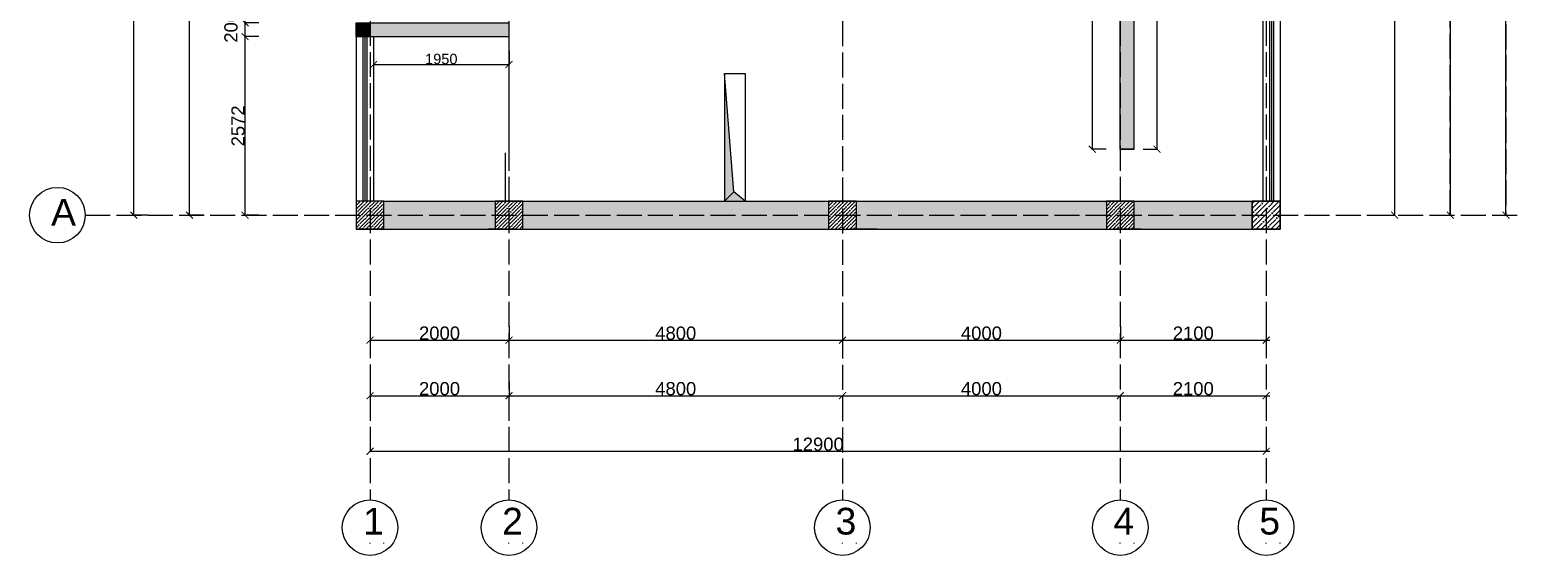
# Model space of a CAD drawing. Header units: millimetres. Extents: x -6014 to 220479, y -27718 to 28747.
# Drawn here: x 33882 to 55225, y -333 to 7239 of the extents above; entities that cross this region are included whole.
import ezdxf

# ---------------------------------------------------------------- set-up
doc = ezdxf.new("R2010")
doc.units = ezdxf.units.MM
doc.header["$MEASUREMENT"] = 0
doc.linetypes.add('ACAD_ISO02W100', pattern=[15, 12, -3])
doc.layers.add('Plan 1', color=7, linetype='Continuous')
doc.styles.add('gost', font='GOST Common.ttf')
doc.styles.get("Standard").update_dxf_attribs({"font": 'arial.ttf'})
doc.dimstyles.new('GOST', dxfattribs={"dimtxt": 190, "dimasz": 100, "dimexe": 0.18, "dimexo": 0.06, "dimgap": 3, "dimtad": 1, "dimdec": 0, "dimzin": 0, "dimdsep": 46, "dimtxsty": 'Standard', "dimblk": 'ARCHTICK', "dimcen": 0.09, "dimclrt": 256, "dimadec": 0, "dimazin": 0, "dimtfac": 1, "dimtdec": 0, "dimtofl": 0, "dimtmove": 0, "dimatfit": 3, "dimldrblk": 'ARCHTICK', "dimfxl": 200, "dimfxlon": 1, "dimtolj": 1, "dimtzin": 0, "dimarcsym": 0})

# ---------------------------------------------------------------- blocks, each defined once
blk = doc.blocks.new('_ArchTick')
at = {"color": 0, "linetype": 'ByBlock', "const_width": 0.15}
blk.add_lwpolyline([(-0.5, -0.5), (0.5, 0.5)], dxfattribs=at)
blk = doc.blocks.new('*D245')
at = {"color": 0, "lineweight": -2, "transparency": 16777216}
for p, q in [((37182, 7139), (36982, 7139)), ((36982, 4567), (36982, 7139)), ((37182, 4567), (36982, 4567))]:
    blk.add_line(p, q, dxfattribs=at)
at = {"layer": 'Defpoints', "color": 0, "transparency": 16777216}
for p in [(36982, 7139), (38832, 7139), (38782, 4567)]:
    blk.add_point(p, dxfattribs=at)
at = {"color": 0, "lineweight": -2, "transparency": 16777216, "xscale": 100, "yscale": 100, "zscale": 100}
for p, rotation in [((36982, 7139), 90), ((36982, 4567), 270)]:
    blk.add_blockref('_ArchTick', p, dxfattribs=dict(at, rotation=rotation))
at = {"transparency": 16777216, "insert": (36882, 5853), "char_height": 190, "attachment_point": 5, "rotation": 90}
blk.add_mtext('\\A1;2572', dxfattribs=at)
blk = doc.blocks.new('*D230')
at = {"color": 0, "lineweight": -2, "transparency": 16777216}
for p, q in [((37182, 7339), (36982, 7339)), ((36982, 7139), (36982, 7339)), ((37182, 7139), (36982, 7139))]:
    blk.add_line(p, q, dxfattribs=at)
at = {"layer": 'Defpoints', "color": 0, "transparency": 16777216}
for p in [(36982, 7339), (38832, 7339), (38832, 7139)]:
    blk.add_point(p, dxfattribs=at)
at = {"color": 0, "lineweight": -2, "transparency": 16777216, "xscale": 100, "yscale": 100, "zscale": 100}
for p, rotation in [((36982, 7339), 90), ((36982, 7139), 270)]:
    blk.add_blockref('_ArchTick', p, dxfattribs=dict(at, rotation=rotation))
at = {"transparency": 16777216, "insert": (36780, 7273), "char_height": 190, "attachment_point": 5, "rotation": 90}
blk.add_mtext('\\A1;200', dxfattribs=at)
blk = doc.blocks.new('*D232')
at = {"color": 0, "lineweight": -2, "transparency": 16777216}
for p, q in [((35582, 14967), (35382, 14967)), ((35382, 4567), (35382, 14967)), ((35582, 4567), (35382, 4567))]:
    blk.add_line(p, q, dxfattribs=at)
at = {"layer": 'Defpoints', "color": 0, "transparency": 16777216}
for p in [(35382, 14967), (38782, 14967), (38782, 4567)]:
    blk.add_point(p, dxfattribs=at)
at = {"color": 0, "lineweight": -2, "transparency": 16777216, "xscale": 100, "yscale": 100, "zscale": 100}
for p, rotation in [((35382, 14967), 90), ((35382, 4567), 270)]:
    blk.add_blockref('_ArchTick', p, dxfattribs=dict(at, rotation=rotation))
at = {"transparency": 16777216, "insert": (35282, 9767), "char_height": 190, "attachment_point": 5, "rotation": 90}
blk.add_mtext('\\A1;10400', dxfattribs=at)
blk = doc.blocks.new('*D233')
at = {"color": 0, "lineweight": -2, "transparency": 16777216}
for p, q in [((36382, 10967), (36182, 10967)), ((36182, 4567), (36182, 10967)), ((36382, 4567), (36182, 4567))]:
    blk.add_line(p, q, dxfattribs=at)
at = {"layer": 'Defpoints', "color": 0, "transparency": 16777216}
for p in [(36182, 10967), (38782, 10967), (38782, 4567)]:
    blk.add_point(p, dxfattribs=at)
at = {"color": 0, "lineweight": -2, "transparency": 16777216, "xscale": 100, "yscale": 100, "zscale": 100}
for p, rotation in [((36182, 10967), 90), ((36182, 4567), 270)]:
    blk.add_blockref('_ArchTick', p, dxfattribs=dict(at, rotation=rotation))
at = {"transparency": 16777216, "insert": (36082, 7767), "char_height": 190, "attachment_point": 5, "rotation": 90}
blk.add_mtext('\\A1;6400', dxfattribs=at)
blk = doc.blocks.new('*D246')
at = {"color": 0, "lineweight": -2, "transparency": 16777216}
for p, q in [((38782, 2967), (38782, 2767)), ((40782, 2967), (40782, 2767)), ((38782, 2767), (40782, 2767))]:
    blk.add_line(p, q, dxfattribs=at)
at = {"layer": 'Defpoints', "color": 0, "transparency": 16777216}
for p in [(38782, 4567), (40782, 4567), (40782, 2767)]:
    blk.add_point(p, dxfattribs=at)
at = {"color": 0, "lineweight": -2, "transparency": 16777216, "xscale": 100, "yscale": 100, "zscale": 100, "rotation": 180}
blk.add_blockref('_ArchTick', (38782, 2767), dxfattribs=at)
at = {"color": 0, "lineweight": -2, "transparency": 16777216, "xscale": 100, "yscale": 100, "zscale": 100}
blk.add_blockref('_ArchTick', (40782, 2767), dxfattribs=at)
at = {"transparency": 16777216, "insert": (39782, 2867), "char_height": 190, "attachment_point": 5}
blk.add_mtext('\\A1;2000', dxfattribs=at)
blk = doc.blocks.new('*D247')
at = {"color": 0, "lineweight": -2, "transparency": 16777216}
for p, q in [((40782, 2967), (40782, 2767)), ((45582, 2967), (45582, 2767)), ((40782, 2767), (45582, 2767))]:
    blk.add_line(p, q, dxfattribs=at)
at = {"layer": 'Defpoints', "color": 0, "transparency": 16777216}
for p in [(40782, 4567), (45582, 4567), (45582, 2767)]:
    blk.add_point(p, dxfattribs=at)
at = {"color": 0, "lineweight": -2, "transparency": 16777216, "xscale": 100, "yscale": 100, "zscale": 100, "rotation": 180}
blk.add_blockref('_ArchTick', (40782, 2767), dxfattribs=at)
at = {"color": 0, "lineweight": -2, "transparency": 16777216, "xscale": 100, "yscale": 100, "zscale": 100}
blk.add_blockref('_ArchTick', (45582, 2767), dxfattribs=at)
at = {"transparency": 16777216, "insert": (43182, 2867), "char_height": 190, "attachment_point": 5}
blk.add_mtext('\\A1;4800', dxfattribs=at)
blk = doc.blocks.new('*D248')
at = {"color": 0, "lineweight": -2, "transparency": 16777216}
for p, q in [((45582, 2967), (45582, 2767)), ((49582, 2967), (49582, 2767)), ((45582, 2767), (49582, 2767))]:
    blk.add_line(p, q, dxfattribs=at)
at = {"layer": 'Defpoints', "color": 0, "transparency": 16777216}
for p in [(45582, 4567), (49582, 4567), (49582, 2767)]:
    blk.add_point(p, dxfattribs=at)
at = {"color": 0, "lineweight": -2, "transparency": 16777216, "xscale": 100, "yscale": 100, "zscale": 100, "rotation": 180}
blk.add_blockref('_ArchTick', (45582, 2767), dxfattribs=at)
at = {"color": 0, "lineweight": -2, "transparency": 16777216, "xscale": 100, "yscale": 100, "zscale": 100}
blk.add_blockref('_ArchTick', (49582, 2767), dxfattribs=at)
at = {"transparency": 16777216, "insert": (47582, 2867), "char_height": 190, "attachment_point": 5}
blk.add_mtext('\\A1;4000', dxfattribs=at)
blk = doc.blocks.new('*D260')
at = {"color": 0, "lineweight": -2, "transparency": 16777216}
for p, q in [((49582, 2967), (49582, 2767)), ((51682, 2967), (51682, 2767)), ((49582, 2767), (51682, 2767))]:
    blk.add_line(p, q, dxfattribs=at)
at = {"layer": 'Defpoints', "color": 0, "transparency": 16777216}
for p in [(49582, 4567), (51682, 4567), (51682, 2767)]:
    blk.add_point(p, dxfattribs=at)
at = {"color": 0, "lineweight": -2, "transparency": 16777216, "xscale": 100, "yscale": 100, "zscale": 100, "rotation": 180}
blk.add_blockref('_ArchTick', (49582, 2767), dxfattribs=at)
at = {"color": 0, "lineweight": -2, "transparency": 16777216, "xscale": 100, "yscale": 100, "zscale": 100}
blk.add_blockref('_ArchTick', (51682, 2767), dxfattribs=at)
at = {"transparency": 16777216, "insert": (50632, 2867), "char_height": 190, "attachment_point": 5}
blk.add_mtext('\\A1;2100', dxfattribs=at)
blk = doc.blocks.new('*D240')
at = {"color": 0, "lineweight": -2, "transparency": 16777216}
for p, q in [((38782, 2167), (38782, 1967)), ((40782, 2167), (40782, 1967)), ((38782, 1967), (40782, 1967))]:
    blk.add_line(p, q, dxfattribs=at)
at = {"layer": 'Defpoints', "color": 0, "transparency": 16777216}
for p in [(38782, 4567), (40782, 4567), (40782, 1967)]:
    blk.add_point(p, dxfattribs=at)
at = {"color": 0, "lineweight": -2, "transparency": 16777216, "xscale": 100, "yscale": 100, "zscale": 100, "rotation": 180}
blk.add_blockref('_ArchTick', (38782, 1967), dxfattribs=at)
at = {"color": 0, "lineweight": -2, "transparency": 16777216, "xscale": 100, "yscale": 100, "zscale": 100}
blk.add_blockref('_ArchTick', (40782, 1967), dxfattribs=at)
at = {"transparency": 16777216, "insert": (39782, 2067), "char_height": 190, "attachment_point": 5}
blk.add_mtext('\\A1;2000', dxfattribs=at)
blk = doc.blocks.new('*D241')
at = {"color": 0, "lineweight": -2, "transparency": 16777216}
for p, q in [((40782, 2167), (40782, 1967)), ((40782, 1967), (45582, 1967)), ((45582, 1967), (45582, 1967))]:
    blk.add_line(p, q, dxfattribs=at)
at = {"layer": 'Defpoints', "color": 0, "transparency": 16777216}
for p in [(40782, 4567), (45582, 1967), (45582, 1967)]:
    blk.add_point(p, dxfattribs=at)
at = {"color": 0, "lineweight": -2, "transparency": 16777216, "xscale": 100, "yscale": 100, "zscale": 100, "rotation": 180}
blk.add_blockref('_ArchTick', (40782, 1967), dxfattribs=at)
at = {"color": 0, "lineweight": -2, "transparency": 16777216, "xscale": 100, "yscale": 100, "zscale": 100}
blk.add_blockref('_ArchTick', (45582, 1967), dxfattribs=at)
at = {"transparency": 16777216, "insert": (43182, 2067), "char_height": 190, "attachment_point": 5}
blk.add_mtext('\\A1;4800', dxfattribs=at)
blk = doc.blocks.new('*D242')
at = {"color": 0, "lineweight": -2, "transparency": 16777216}
for p, q in [((45582, 1967), (45582, 1967)), ((45582, 1967), (49582, 1967)), ((49582, 1967), (49582, 1967))]:
    blk.add_line(p, q, dxfattribs=at)
at = {"layer": 'Defpoints', "color": 0, "transparency": 16777216}
for p in [(45582, 1967), (49582, 1967), (49582, 1967)]:
    blk.add_point(p, dxfattribs=at)
at = {"color": 0, "lineweight": -2, "transparency": 16777216, "xscale": 100, "yscale": 100, "zscale": 100, "rotation": 180}
blk.add_blockref('_ArchTick', (45582, 1967), dxfattribs=at)
at = {"color": 0, "lineweight": -2, "transparency": 16777216, "xscale": 100, "yscale": 100, "zscale": 100}
blk.add_blockref('_ArchTick', (49582, 1967), dxfattribs=at)
at = {"transparency": 16777216, "insert": (47582, 2067), "char_height": 190, "attachment_point": 5}
blk.add_mtext('\\A1;4000', dxfattribs=at)
blk = doc.blocks.new('*D243')
at = {"color": 0, "lineweight": -2, "transparency": 16777216}
for p, q in [((49582, 1967), (49582, 1967)), ((49582, 1967), (51682, 1967)), ((51682, 1967), (51682, 1967))]:
    blk.add_line(p, q, dxfattribs=at)
at = {"layer": 'Defpoints', "color": 0, "transparency": 16777216}
for p in [(49582, 1967), (51682, 1967), (51682, 1967)]:
    blk.add_point(p, dxfattribs=at)
at = {"color": 0, "lineweight": -2, "transparency": 16777216, "xscale": 100, "yscale": 100, "zscale": 100, "rotation": 180}
blk.add_blockref('_ArchTick', (49582, 1967), dxfattribs=at)
at = {"color": 0, "lineweight": -2, "transparency": 16777216, "xscale": 100, "yscale": 100, "zscale": 100}
blk.add_blockref('_ArchTick', (51682, 1967), dxfattribs=at)
at = {"transparency": 16777216, "insert": (50632, 2067), "char_height": 190, "attachment_point": 5}
blk.add_mtext('\\A1;2100', dxfattribs=at)
blk = doc.blocks.new('*D255')
at = {"color": 0, "lineweight": -2, "transparency": 16777216}
for p, q in [((38782, 1367), (38782, 1167)), ((51682, 1367), (51682, 1167)), ((38782, 1167), (51682, 1167))]:
    blk.add_line(p, q, dxfattribs=at)
at = {"layer": 'Defpoints', "color": 0, "transparency": 16777216}
for p in [(38782, 4567), (51682, 4567), (51682, 1167)]:
    blk.add_point(p, dxfattribs=at)
at = {"color": 0, "lineweight": -2, "transparency": 16777216, "xscale": 100, "yscale": 100, "zscale": 100, "rotation": 180}
blk.add_blockref('_ArchTick', (38782, 1167), dxfattribs=at)
at = {"color": 0, "lineweight": -2, "transparency": 16777216, "xscale": 100, "yscale": 100, "zscale": 100}
blk.add_blockref('_ArchTick', (51682, 1167), dxfattribs=at)
at = {"transparency": 16777216, "insert": (45232, 1267), "char_height": 190, "attachment_point": 5}
blk.add_mtext('\\A1;12900', dxfattribs=at)
blk = doc.blocks.new('*D256')
at = {"color": 0, "lineweight": -2, "transparency": 16777216}
for p, q in [((53332, 10967), (53532, 10967)), ((53532, 4567), (53532, 10967)), ((53332, 4567), (53532, 4567))]:
    blk.add_line(p, q, dxfattribs=at)
at = {"layer": 'Defpoints', "color": 0, "transparency": 16777216}
for p in [(51682, 10967), (53532, 10967), (51682, 4567)]:
    blk.add_point(p, dxfattribs=at)
at = {"color": 0, "lineweight": -2, "transparency": 16777216, "xscale": 100, "yscale": 100, "zscale": 100}
for p, rotation in [((53532, 10967), 90), ((53532, 4567), 270)]:
    blk.add_blockref('_ArchTick', p, dxfattribs=dict(at, rotation=rotation))
at = {"transparency": 16777216, "insert": (53432, 7767), "char_height": 190, "attachment_point": 5, "rotation": 90}
blk.add_mtext('\\A1;6400', dxfattribs=at)
blk = doc.blocks.new('*D258')
at = {"color": 0, "lineweight": -2, "transparency": 16777216}
for p, q in [((54332, 10967), (54332, 10967)), ((54332, 4567), (54332, 10967)), ((54332, 4567), (54332, 4567))]:
    blk.add_line(p, q, dxfattribs=at)
at = {"layer": 'Defpoints', "color": 0, "transparency": 16777216}
for p in [(54332, 10967), (54332, 10967), (54332, 4567)]:
    blk.add_point(p, dxfattribs=at)
at = {"color": 0, "lineweight": -2, "transparency": 16777216, "xscale": 100, "yscale": 100, "zscale": 100}
for p, rotation in [((54332, 10967), 90), ((54332, 4567), 270)]:
    blk.add_blockref('_ArchTick', p, dxfattribs=dict(at, rotation=rotation))
at = {"transparency": 16777216, "insert": (54232, 7767), "char_height": 190, "attachment_point": 5, "rotation": 90}
blk.add_mtext('\\A1;6400', dxfattribs=at)
blk = doc.blocks.new('*D244')
at = {"color": 0, "lineweight": -2, "transparency": 16777216}
for p, q in [((54932, 14967), (55132, 14967)), ((55132, 4567), (55132, 14967)), ((54932, 4567), (55132, 4567))]:
    blk.add_line(p, q, dxfattribs=at)
at = {"layer": 'Defpoints', "color": 0, "transparency": 16777216}
for p in [(51682, 14967), (55132, 14967), (51682, 4567)]:
    blk.add_point(p, dxfattribs=at)
at = {"color": 0, "lineweight": -2, "transparency": 16777216, "xscale": 100, "yscale": 100, "zscale": 100}
for p, rotation in [((55132, 14967), 90), ((55132, 4567), 270)]:
    blk.add_blockref('_ArchTick', p, dxfattribs=dict(at, rotation=rotation))
at = {"transparency": 16777216, "insert": (55032, 9767), "char_height": 190, "attachment_point": 5, "rotation": 90}
blk.add_mtext('\\A1;10400', dxfattribs=at)
blk = doc.blocks.new('*D263')
at = {"color": 0, "lineweight": -2, "transparency": 16777216}
for p, q in [((38832, 6936), (38832, 6736)), ((40782, 6936), (40782, 6736)), ((38832, 6736), (40782, 6736))]:
    blk.add_line(p, q, dxfattribs=at)
at = {"layer": 'Defpoints', "color": 0, "transparency": 16777216}
for p in [(38832, 7139), (40782, 7139), (40782, 6736)]:
    blk.add_point(p, dxfattribs=at)
at = {"color": 0, "lineweight": -2, "transparency": 16777216, "xscale": 100, "yscale": 100, "zscale": 100, "rotation": 180}
blk.add_blockref('_ArchTick', (38832, 6736), dxfattribs=at)
at = {"color": 0, "lineweight": -2, "transparency": 16777216, "xscale": 100, "yscale": 100, "zscale": 100}
blk.add_blockref('_ArchTick', (40782, 6736), dxfattribs=at)
at = {"transparency": 16777216, "insert": (39807, 6816), "char_height": 150, "attachment_point": 5}
blk.add_mtext('\\A1;1950', dxfattribs=at)
blk = doc.blocks.new('*D284')
at = {"color": 0, "lineweight": -2, "transparency": 16777216}
for p, q in [((49378, 10767), (49178, 10767)), ((49178, 10767), (49178, 5517)), ((49378, 5517), (49178, 5517))]:
    blk.add_line(p, q, dxfattribs=at)
at = {"layer": 'Defpoints', "color": 0, "transparency": 16777216}
for p in [(49582, 10767), (49178, 5517), (49580, 5517)]:
    blk.add_point(p, dxfattribs=at)
at = {"color": 0, "lineweight": -2, "transparency": 16777216, "xscale": 100, "yscale": 100, "zscale": 100}
for p, rotation in [((49178, 10767), 90), ((49178, 5517), 270)]:
    blk.add_blockref('_ArchTick', p, dxfattribs=dict(at, rotation=rotation))
at = {"transparency": 16777216, "insert": (49099, 8142), "char_height": 150, "attachment_point": 5, "rotation": 90}
blk.add_mtext('\\A1;5250', dxfattribs=at)
blk = doc.blocks.new('*D286')
at = {"color": 0, "lineweight": -2, "transparency": 16777216}
for p, q in [((49910, 10767), (50110, 10767)), ((50110, 5517), (50110, 10767)), ((49910, 5517), (50110, 5517))]:
    blk.add_line(p, q, dxfattribs=at)
at = {"layer": 'Defpoints', "color": 0, "transparency": 16777216}
for p in [(49780, 10767), (50110, 10767), (49780, 5517)]:
    blk.add_point(p, dxfattribs=at)
at = {"color": 0, "lineweight": -2, "transparency": 16777216, "xscale": 100, "yscale": 100, "zscale": 100}
for p, rotation in [((50110, 10767), 90), ((50110, 5517), 270)]:
    blk.add_blockref('_ArchTick', p, dxfattribs=dict(at, rotation=rotation))
at = {"transparency": 16777216, "insert": (50031, 8142), "char_height": 150, "attachment_point": 5, "rotation": 90}
blk.add_mtext('\\A1;5250', dxfattribs=at)

msp = doc.modelspace()

# ---------------------------------------------------------------- hatches: boundary and pattern name
at = {"true_color": 0x636466, "transparency": 33554687}
h = msp.add_hatch(color=251, dxfattribs=at)
h.dxf.hatch_style = 1
h.paths.add_polyline_path([(39181.81167, 14766.96121), (39321.81167, 14766.96121), (39321.81167, 14966.96121), (38981.81167, 14966.96121), (38981.81167, 14766.96121), (38781.81167, 14766.96121), (38781.81167, 14366.96121), (39181.81167, 14366.96121)])
h.paths.add_polyline_path([(38781.81167, 14766.96121), (38581.81167, 14766.96121), (38581.81167, 14366.96121), (38781.81167, 14366.96121)])
h.paths.add_polyline_path([(39321.81167, 15166.96121), (38981.81167, 15166.96121), (38981.81167, 14966.96121), (39321.81167, 14966.96121)])
h.paths.add_polyline_path([(40581.81167, 15166.96121), (40281.81167, 15166.96121), (40281.81167, 14966.96121), (40581.81167, 14966.96121)])
h.paths.add_polyline_path([(40581.81167, 14966.96121), (40281.81167, 14966.96121), (40281.81167, 14766.96121), (40581.81167, 14766.96121)])
h.paths.add_polyline_path([(49381.6013, 15166.96121), (45781.6013, 15166.96121), (45781.6013, 14966.96121), (49381.6013, 14966.96121)])
h.paths.add_polyline_path([(49381.6013, 14966.96121), (45781.6013, 14966.96121), (45781.6013, 14766.96121), (49381.6013, 14766.96121)])
h.paths.add_polyline_path([(51481.6013, 15166.96121), (49781.6013, 15166.96121), (49781.6013, 14966.96121), (51481.6013, 14966.96121)])
h.paths.add_polyline_path([(51481.6013, 14966.96121), (49781.6013, 14966.96121), (49781.6013, 14766.96121), (51481.6013, 14766.96121)])
h.paths.add_polyline_path([(40581.81167, 4566.96121), (38981.81167, 4566.96121), (38981.81167, 4366.96121), (40581.81167, 4366.96121)])
h.paths.add_polyline_path([(40581.81167, 4766.96121), (38981.81167, 4766.96121), (38981.81167, 4566.96121), (40581.81167, 4566.96121)])
h.paths.add_polyline_path([(45381.6013, 4766.96121), (40981.81167, 4766.96121), (40981.81167, 4566.96121), (45381.6013, 4566.96121)])
h.paths.add_polyline_path([(45381.6013, 4566.96121), (40981.81167, 4566.96121), (40981.81167, 4366.96121), (45381.6013, 4366.96121)])
h.paths.add_polyline_path([(49381.6013, 4766.96121), (45781.6013, 4766.96121), (45781.6013, 4566.96121), (49381.6013, 4566.96121)])
h.paths.add_polyline_path([(49381.6013, 4566.96121), (45781.6013, 4566.96121), (45781.6013, 4366.96121), (49381.6013, 4366.96121)])
h.paths.add_polyline_path([(51481.6013, 4766.96121), (49781.6013, 4766.96121), (49781.6013, 4566.96121), (51481.6013, 4566.96121)])
h.paths.add_polyline_path([(51481.6013, 4566.96121), (49781.6013, 4566.96121), (49781.6013, 4366.96121), (51481.6013, 4366.96121)])
at = {"transparency": 33554687}
h = msp.add_hatch(color=1, dxfattribs=at)
h.dxf.hatch_style = 1
h.paths.add_polyline_path([(40781.81167, 14766.96121), (40581.81167, 14766.96121), (40581.81167, 11166.96121), (40781.81167, 11166.96121)])
h.paths.add_polyline_path([(40781.81167, 10766.96121), (40681.81167, 10766.96121), (40581.81167, 10766.96121), (40581.81167, 8189.33303), (40781.81167, 8189.33303), (40781.81167, 9166.96121), (40857.96523, 9166.96121), (40857.96523, 9366.96121), (40781.81167, 9366.96121)])
h.paths.add_polyline_path([(44331.81167, 11166.96121), (43931.81167, 11166.96121), (40981.33176, 11166.96121), (40981.33176, 10966.96121), (43929.90921, 10966.96121), (43931.81167, 10766.96121), (44231.81167, 10766.96121), (44331.81167, 10766.96121)])
h.paths.add_polyline_path([(44181.77037, 11336.99434), (43981.81167, 11336.99434), (43981.81167, 11166.96121), (44181.77037, 11166.96121)])
h.paths.add_polyline_path([(45581.81167, 11516.96121), (45381.81167, 11516.96121), (45381.81181, 11166.96121), (45581.81167, 11166.96121)])
h.paths.add_polyline_path([(45581.81167, 12566.96121), (44981.81167, 12566.96121), (44981.81167, 14766.96121), (44781.81167, 14766.96121), (44781.81167, 12566.96121), (43981.81167, 12566.96121), (43981.81167, 12086.96121), (44181.81167, 12086.96121), (44181.81167, 12366.96121), (45381.81167, 12366.96121), (45381.81167, 12266.96114), (45581.81167, 12266.96121)])
h.paths.add_polyline_path([(49380.33115, 11166.96121), (45781.81189, 11166.96121), (45781.81189, 10967.38928), (49380.33115, 10968.22193)])
h.paths.add_polyline_path([(49781.6013, 14766.96121), (49581.6013, 14766.96121), (49581.6013, 11916.96121), (49781.6013, 11916.96121)])
h.paths.add_polyline_path([(49779.11608, 10767.29673), (49581.6013, 10767.29673), (49581.6013, 5516.96121), (49780.33093, 5516.96121)])
h.paths.add_polyline_path([(40781.81167, 7339.33303), (38781.81167, 7339.33303), (38781.81167, 7139.33303), (40581.81167, 7139.33303), (40781.81167, 7139.33303)])
h = msp.add_hatch(color=252, dxfattribs=at)
h.dxf.hatch_style = 1
h.paths.add_polyline_path([(38781.81167, 7339.33303), (38581.81167, 7339.33303), (38581.81167, 7139.33303), (38781.81167, 7139.33303)])
h = msp.add_hatch(color=7, dxfattribs=at)
h.dxf.hatch_style = 1
h.paths.add_polyline_path([(43881.81167, 6606.96121), (43881.81167, 4766.96121), (44019.74845, 4901.50999)])
h.paths.add_polyline_path([(44019.74845, 4901.50999), (43881.81167, 4766.96121), (44181.81167, 4766.96121)])
h = msp.add_hatch(dxfattribs=at)
h.set_pattern_fill('ANSI35', color=1, scale=300)
h.set_pattern_definition([(45, (-14411.21, -18110.45), (-53.03301, 53.03301), []), (45, (-14358.175, -18110.45), (-53.03301, 53.03301), [93.75, -18.75, 0, -18.75])])
h.paths.add_polyline_path([(38981.81167, 4766.96121), (38581.81167, 4766.96121), (38581.81167, 4366.96121), (38981.81167, 4366.96121)])
h = msp.add_hatch(dxfattribs=at)
h.set_pattern_fill('ANSI35', color=1, scale=300)
h.set_pattern_definition([(45, (-12411.21, -18110.45), (-53.03301, 53.03301), []), (45, (-12358.175, -18110.45), (-53.03301, 53.03301), [93.75, -18.75, 0, -18.75])])
h.paths.add_polyline_path([(40981.81167, 4766.96121), (40581.81167, 4766.96121), (40581.81167, 4366.96121), (40981.81167, 4366.96121)])
h = msp.add_hatch(dxfattribs=at)
h.set_pattern_fill('ANSI35', color=1, scale=300)
h.set_pattern_definition([(45, (-12739.58, -18634.07), (-53.03301, 53.03301), []), (45, (-12686.55, -18634.07), (-53.03301, 53.03301), [93.75, -18.75, 0, -18.75])])
h.paths.add_polyline_path([(45781.6013, 4766.96121), (45381.6013, 4766.96121), (45381.6013, 4366.96121), (45781.6013, 4366.96121)])
h = msp.add_hatch(dxfattribs=at)
h.set_pattern_fill('ANSI35', color=1, scale=300)
h.set_pattern_definition([(45, (-8739.58, -18633.74), (-53.03301, 53.03301), []), (45, (-8686.55, -18633.74), (-53.03301, 53.03301), [93.75, -18.75, 0, -18.75])])
h.paths.add_polyline_path([(49781.6013, 4767.29673), (49381.6013, 4767.29673), (49381.6013, 4367.29673), (49781.6013, 4367.29673)])
at = {"lineweight": 30, "transparency": 33554687}
h = msp.add_hatch(dxfattribs=at)
h.set_pattern_fill('ANSI35', color=1, scale=400)
h.set_pattern_definition([(45, (-13942.32, -8434.07), (-70.71068, 70.71068), []), (45, (-13871.61, -8434.07), (-70.71068, 70.71068), [125, -25, 0, -25])])
h.paths.add_polyline_path([(51481.6013, 4766.96121), (51481.6013, 4366.96121), (51881.6013, 4366.96121), (51881.6013, 4766.96121)])

# ---------------------------------------------------------------- linework, layer by layer
at = {"color": 18, "true_color": 0x000000}
for p, q in [((49580.33094, 5516.91494), (49579.06057, 11007.11487)), ((49780.33093, 5516.96121), (49779.06058, 11007.16115)), ((43881.81167, 6606.96121), (43881.81167, 4766.96121)), ((43881.81167, 6606.96121), (44181.81167, 6606.96121)), ((38981.81167, 4766.96121), (51531.81167, 4766.96121))]:
    msp.add_line(p, q, dxfattribs=at)
for p, q in [((38581.81167, 7139.33303), (40581.81167, 7139.33303)), ((40581.81167, 7139.33303), (40781.81167, 7139.33303)), ((49580.33093, 5516.96121), (49580.33093, 5516.29035)), ((49780.33093, 5516.96121), (49580.33093, 5516.96121))]:
    msp.add_line(p, q)
at = {"lineweight": 25}
for p, q in [((40781.81167, 7139.33303), (40781.81167, 5308.10593)), ((40729.01707, 5466.48975), (40729.01707, 4766.96121))]:
    msp.add_line(p, q, dxfattribs=at)
at = {"color": 152, "true_color": 0x2776bb}
msp.add_line((38981.81167, 4766.96121), (38581.81167, 4766.96121), dxfattribs=at)
at = {"color": 18, "true_color": 0x000000}
for points in [[(51631.6013, 10766.96121), (51631.6013, 4766.96121)], [(51881.6013, 10766.96121), (51881.6013, 4766.96121)], [(38581.81167, 7139.33303), (38581.81167, 7339.33303), (40781.81167, 7339.33303)], [(38781.81167, 7339.33303), (38781.81167, 7139.33303)], [(40781.81167, 7339.33303), (40781.81167, 7166.96121)], [(38581.81167, 7139.33303), (38581.81167, 4766.96121)], [(38831.81167, 7139.33303), (38831.81167, 4766.96121)], [(43881.81167, 4766.96121), (44019.74845, 4901.50999), (43881.81167, 6606.96121)], [(44181.81167, 4766.96121), (44019.74845, 4901.50999), (43881.81167, 6606.96121)], [(44181.81167, 6606.96121), (44181.81167, 4766.96121)], [(38981.81167, 4366.96121), (51881.6013, 4366.96121)], [(49530.33093, 4366.95543), (49780.33093, 4366.95543)]]:
    msp.add_lwpolyline(points, dxfattribs=at)
at = {"color": 152, "true_color": 0x2776bb}
for points in [[(51726.6013, 10766.96121), (51726.6013, 4766.96121)], [(51756.6013, 10766.96121), (51756.6013, 4766.96121)], [(51786.6013, 10766.96121), (51786.6013, 4766.96121)], [(38676.81167, 7139.33303), (38676.81167, 4766.96121)], [(38706.81167, 7139.33303), (38706.81167, 4766.96121)], [(38736.81167, 7139.33303), (38736.81167, 4766.96121)], [(49581.60129, 5516.96121), (49779.06057, 5516.96121)], [(51881.6013, 4766.96121), (51881.6013, 4366.96121)], [(38981.81167, 4366.96121), (38581.81167, 4366.96121)], [(40881.81167, 4366.96121), (40481.81167, 4366.96121)], [(46081.6013, 4366.96121), (45681.6013, 4366.96121)], [(49880.33108, 4366.95543), (49480.33108, 4366.95543)], [(51881.6013, 4366.96121), (51481.6013, 4366.96121)]]:
    msp.add_lwpolyline(points, dxfattribs=at)
for points in [[(38581.81167, 4366.96121), (38981.81167, 4366.96121), (38981.81167, 4766.96121), (38581.81167, 4766.96121)], [(40581.81167, 4366.96121), (40981.81167, 4366.96121), (40981.81167, 4766.96121), (40581.81167, 4766.96121)], [(45381.6013, 4366.96121), (45781.6013, 4366.96121), (45781.6013, 4766.96121), (45381.6013, 4766.96121)], [(49381.6013, 4367.29673), (49781.6013, 4367.29673), (49781.6013, 4767.29673), (49381.6013, 4767.29673)]]:
    msp.add_lwpolyline(points, close=True)
at = {"color": 18, "lineweight": 30, "true_color": 0x000000}
msp.add_lwpolyline([(51481.6013, 4366.96121), (51881.6013, 4366.96121), (51881.6013, 4766.96121), (51481.6013, 4766.96121)], close=True, dxfattribs=at)
at = {"color": 18, "true_color": 0x000000}
for centre in [(34281.81167, 4566.96121), (38781.81167, 67.14121), (40781.81167, 67.14121), (45581.6013, 67.14121), (49581.6013, 67.14121), (51681.6013, 67.14121)]:
    msp.add_circle(centre, 400, dxfattribs=at)
at = {"layer": 'Plan 1', "color": 251, "linetype": 'ACAD_ISO02W100', "ltscale": 30, "true_color": 0x636466}
for p, q in [((35381.81167, 4566.96121), (35381.81167, 14966.96121)), ((36181.81167, 4566.96121), (36181.81167, 14966.96121)), ((36981.81167, 4566.96121), (36981.81167, 14966.96121)), ((53531.81167, 4566.96121), (53531.81167, 14966.96121)), ((54331.81167, 4566.96121), (54331.81167, 14966.96121)), ((38781.81167, 2766.96121), (51731.81167, 2766.96121)), ((38781.81167, 1966.96121), (51731.81167, 1966.96121)), ((38781.81167, 1166.96121), (51731.81167, 1166.96121)), ((38781.81167, -163.01812), (38781.81167, -150.50432)), ((38981.81167, -163.01812), (38981.81167, -150.50432)), ((40781.81167, -162.83812), (40781.81167, -150.32432)), ((40981.81167, -162.83812), (40981.81167, -150.32432)), ((45581.6013, -162.83812), (45581.6013, -150.32432)), ((45781.6013, -162.83812), (45781.6013, -150.32432)), ((49581.6013, -162.83812), (49581.6013, -150.32432)), ((49781.6013, -162.83812), (49781.6013, -150.32432)), ((51681.6013, -162.83812), (51681.6013, -150.32432)), ((51881.6013, -162.83812), (51881.6013, -150.32432))]:
    msp.add_line(p, q, dxfattribs=at)
for points in [[(38781.81167, 19067.14121), (38781.81167, 467.14121)], [(45581.6013, 19060.88431), (45581.6013, 467.14121)], [(49581.6013, 19067.14121), (49581.6013, 467.14121)], [(51681.6013, 19067.14121), (51681.6013, 467.14121)], [(55131.99167, 14966.94737), (55131.81167, 4566.94737)], [(40781.81167, 9166.96121), (40781.81167, 467.14121)], [(34681.81167, 4566.96121), (55831.81167, 4566.96121)]]:
    msp.add_lwpolyline(points, dxfattribs=at)

# ---------------------------------------------------------------- texts
at = {"layer": 'Plan 1', "insert": (34190.38593, 4416.5233), "char_height": 384.8748082, "attachment_point": 7, "style": 'gost'}
msp.add_mtext_dynamic_manual_height_columns('{\\fArial|b0|i0|c238|p34;A}', width=384.8748082, gutter_width=0.54982, heights=[0], dxfattribs=at)
at = {"layer": 'Plan 1', "char_height": 384.87481, "attachment_point": 1}
for s, insert in [('1', (38682.31875, 351.72349)), ('2', (40682.31875, 351.90349)), ('3', (45482.10837, 351.90349)), ('4', (49482.10837, 351.90349)), ('5', (51582.10837, 351.90349))]:
    msp.add_mtext_dynamic_manual_height_columns(s, width=384.8748082, gutter_width=0.54982, heights=[0], dxfattribs=dict(at, insert=insert))

# ---------------------------------------------------------------- dimensions: what is measured, and where the dimension line sits
at = {"color": 18, "true_color": 0x000000}
for base, p1, p2, picture, middle in [((35381.81167, 14966.96121), (38781.81167, 4566.96121), (38781.81167, 14966.96121), '*D232', (35281.80281, 9766.96121)), ((55131.99167, 14966.96121), (51681.6013, 4566.96121), (51681.6013, 14966.96121), '*D244', (55031.98281, 9766.96121)), ((36181.81167, 10966.96121), (38781.81167, 4566.96121), (38781.81167, 10966.96121), '*D233', (36081.80281, 7766.96121)), ((53531.81167, 10966.96121), (51681.6013, 4566.96121), (51681.6013, 10966.96121), '*D256', (53431.80281, 7766.96121)), ((54331.81167, 10966.96121), (54331.81167, 4566.96121), (54331.81167, 10966.96121), '*D258', (54231.80281, 7766.96121)), ((36981.81167, 7139.33303), (38781.81167, 4566.96121), (38831.81167, 7139.33303), '*D245', (36881.80281, 5853.14712))]:
    dim = msp.add_linear_dim(base=base, p1=p1, p2=p2, angle=90, dimstyle='GOST', dxfattribs=at)
    dim.commit()
    dim.dimension.update_dxf_attribs({"geometry": picture, "text_midpoint": middle})
for base, p1, p2, override, picture, middle in [((49178.25815, 5516.96121), (49581.6013, 10767.29673), (49580.33093, 5516.96121), {"dimtxt": 150}, '*D284', (49098.6722, 8142.12897)), ((50110.17236, 10767.29673), (49780.33093, 5516.96121), (49780.33115, 10767.29673), {"dimtxt": 150}, '*D286', (50030.58641, 8142.12897)), ((36981.81167, 7339.33303), (38831.81167, 7139.33303), (38831.81167, 7339.33303), {"dimtmove": 1}, '*D230', (36780.11394, 7272.83969))]:
    dim = msp.add_linear_dim(base=base, p1=p1, p2=p2, angle=90, dimstyle='GOST', override=override, dxfattribs=at)
    dim.commit()
    dim.dimension.update_dxf_attribs({"geometry": picture, "text_midpoint": middle})
for base, p1, p2, override, picture, middle in [((40781.81167, 6736.13081), (38831.81167, 7139.33303), (40781.81167, 7139.33303), {"dimtxt": 150}, '*D263', (39806.81167, 6815.71676)), ((45581.6013, 2766.96121), (40781.81167, 4566.96121), (45581.6013, 4566.96121), {"dimtmove": 1}, '*D247', (43181.70649, 2866.97008)), ((45581.6013, 1966.96121), (40781.81167, 4566.96121), (45581.6013, 1966.96121), {"dimtmove": 1}, '*D241', (43181.70649, 2066.97008)), ((49581.6013, 2766.96121), (45581.6013, 4566.96121), (49581.6013, 4567.29673), {"dimtmove": 1}, '*D248', (47581.6013, 2866.97008)), ((51681.6013, 2766.96121), (49581.6013, 4567.29673), (51681.6013, 4566.96121), {"dimtmove": 1}, '*D260', (50631.6013, 2866.97008)), ((49581.6013, 1966.96121), (45581.6013, 1966.96121), (49581.6013, 1966.96121), {"dimtmove": 1}, '*D242', (47581.6013, 2066.97008)), ((51681.6013, 1966.96121), (49581.6013, 1966.96121), (51681.6013, 1966.96121), {"dimtmove": 1}, '*D243', (50631.6013, 2066.97008))]:
    dim = msp.add_linear_dim(base=base, p1=p1, p2=p2, dimstyle='GOST', override=override, dxfattribs=at)
    dim.commit()
    dim.dimension.update_dxf_attribs({"geometry": picture, "text_midpoint": middle})
for base, p2, picture, middle in [((40781.81167, 2766.96121), (40781.81167, 4566.96121), '*D246', (39781.81167, 2866.97008)), ((40781.81167, 1966.96121), (40781.81167, 4566.96121), '*D240', (39781.81167, 2066.97008)), ((51681.6013, 1166.96121), (51681.6013, 4566.96121), '*D255', (45231.70649, 1266.97008))]:
    dim = msp.add_linear_dim(base=base, p1=(38781.81167, 4566.96121), p2=p2, dimstyle='GOST', dxfattribs=at)
    dim.commit()
    dim.dimension.update_dxf_attribs({"geometry": picture, "text_midpoint": middle})

doc.saveas('drawing.dxf')
